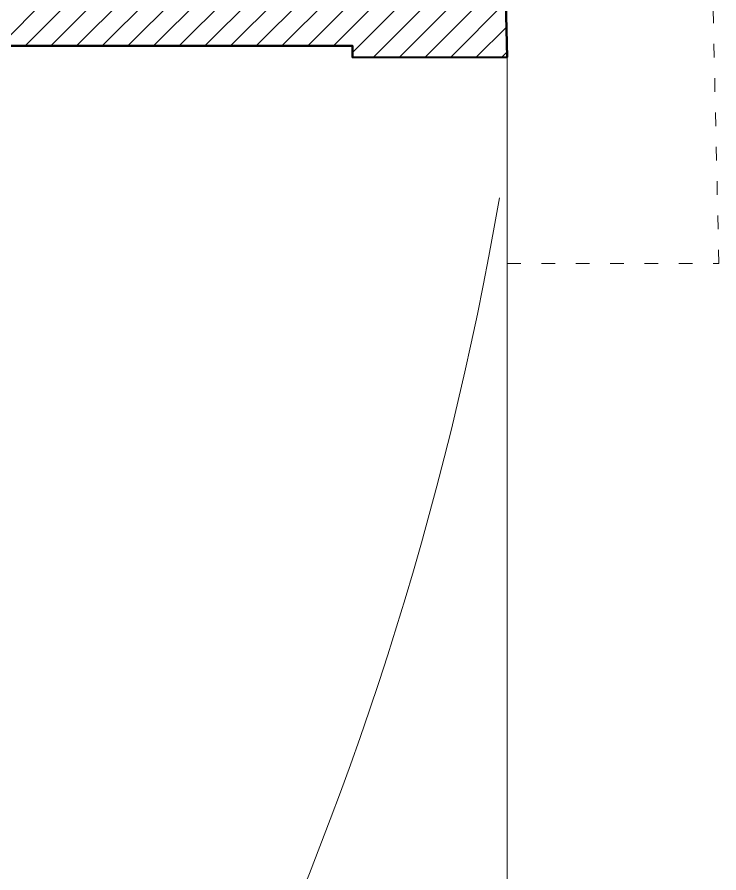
# Model space of a CAD drawing. Header units: millimetres. Extents: x 4980 to 19099, y 3891 to 5773.
# Drawn here: x 8166.8 to 8289.4, y 4416.2 to 4565.7 of the extents above; entities that cross this region are included whole.
import ezdxf

# ---------------------------------------------------------------- set-up
doc = ezdxf.new("R2010")
doc.units = ezdxf.units.MM
doc.linetypes.add('ACAD_ISO03W100', pattern=[30, 12, -18])
for name, color, linetype, lineweight in [('a 2', 132, 'Continuous', 20), ('a duvar', 84, 'Continuous', 50), ('no3_duvar tarama', 253, 'Continuous', 9), ('no3_ölçü tefriş', 252, 'Continuous', 0), ('PLAN YAZI', 4, 'Continuous', 9)]:
    doc.layers.add(name, color=color, linetype=linetype, lineweight=lineweight)

msp = doc.modelspace()

# ---------------------------------------------------------------- hatches: boundary and pattern name
at = {"layer": 'no3_duvar tarama'}
h = msp.add_hatch(dxfattribs=at)
h.set_pattern_fill('ANSI31', color=256, style=0)
h.set_pattern_definition([(45, (77489.65, 25972.4954), (-2.24506403, 2.24506403), [])])
h.paths.add_polyline_path([(8226.95, 4715.41), (8249.22, 4715.41), (8249.22, 4690.41), (8247.4, 4690.41), (8249.78, 4585.61), (8251.78, 4585.61), (8252.39, 4558.67), (8225.39, 4558.66), (8225.39, 4560.66), (8159.4, 4560.66), (8159.4, 4578.31), (8162.37, 4578.31), (8162.37, 4641.61), (8170.37, 4641.61), (8170.37, 4698.59), (8221.95, 4711.1), (8221.95, 4712.84), (8226.95, 4712.84)])

# ---------------------------------------------------------------- linework, layer by layer
at = {"layer": 'a 2', "linetype": 'ACAD_ISO03W100', "ltscale": 0.2, "elevation": -0.53}
msp.add_lwpolyline([(8252.39, 4522.67), (8289.4, 4522.66), (8279.02, 4981.99)], dxfattribs=at)
at = {"layer": 'a 2', "linetype": 'ACAD_ISO03W100', "elevation": -0.53}
msp.add_lwpolyline([(8252.39, 4558.67), (8252.39, 4448.11)], dxfattribs=at)
at = {"layer": 'a duvar', "elevation": -0.53}
msp.add_lwpolyline([(8226.95, 4715.41), (8249.22, 4715.41), (8249.22, 4690.41), (8247.4, 4690.41), (8249.78, 4585.61), (8251.78, 4585.61), (8252.39, 4558.67), (8225.39, 4558.66), (8225.39, 4560.66), (8159.4, 4560.66), (8159.4, 4578.31), (8162.37, 4578.31), (8162.37, 4641.61), (8170.37, 4641.61), (8170.37, 4698.59), (8221.95, 4711.1), (8221.95, 4712.84), (8226.95, 4712.84), (8226.95, 4715.41)], dxfattribs=at)
at = {"layer": 'no3_ölçü tefriş', "elevation": -0.53}
msp.add_lwpolyline([(8252.39, 4558.67), (8252.39, 4388.67)], dxfattribs=at)
at = {"layer": 'PLAN YAZI', "color": 154}
msp.add_arc((7671.3, 4633.67, -0.53), 588.24, 287.22662, 350.25481, dxfattribs=at)

doc.saveas('drawing.dxf')
